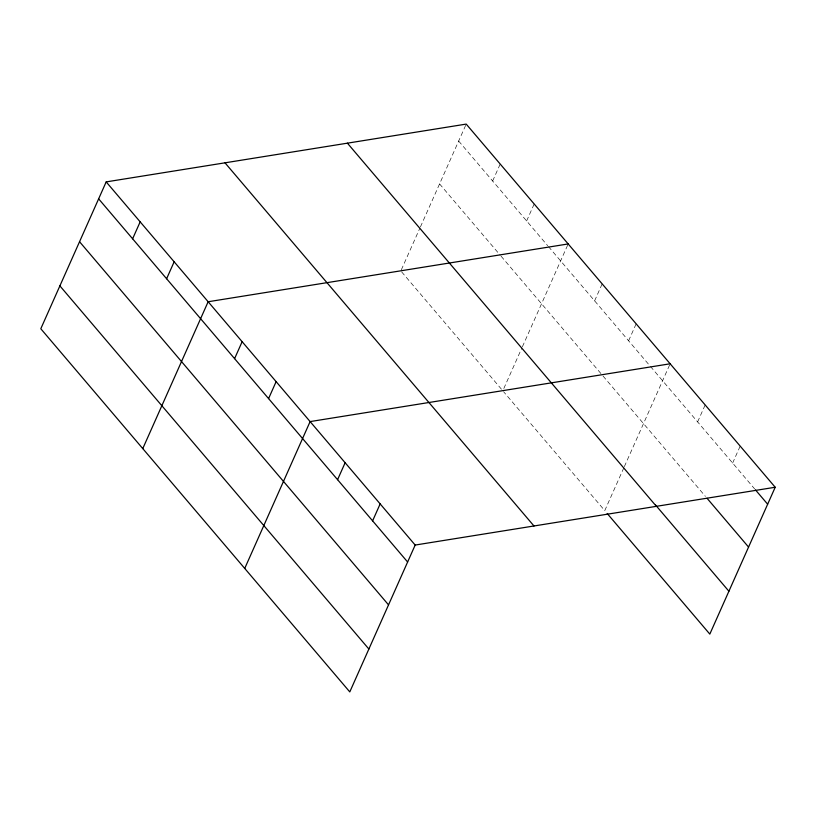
<?xml version="1.0" encoding="UTF-8"?>
<svg xmlns="http://www.w3.org/2000/svg" width="816" height="816" viewBox="0 0 816 816"><rect width="100%" height="100%" fill="white"/><g stroke="black" fill="none" stroke-linecap="round" stroke-linejoin="round"><path stroke-width="0.61" stroke-dasharray="4.08 3.06" d="M401.35 269.78L419.914 228.072M420.434 226.909L466.211 124.093M492.65 180.999L500.198 164.047M526.636 220.942L534.184 203.99M503.829 388.467L521.883 347.922M522.403 346.759L568.181 243.943M594.619 300.839L602.167 283.886M628.606 340.782L636.154 323.83M623.852 467.762L604.768 510.622L503.605 391.731M624.362 466.599L670.14 363.783M697.619 421.892L705.167 404.94M732.635 463.049L740.183 446.097M458.663 141.046L547.679 245.677M548.495 246.626L649.648 365.517M650.454 366.466L754.627 488.896M439.579 183.916L500.269 255.245M501.085 256.193L602.239 375.095M603.044 376.043L705.401 496.342M401.645 271.891L501.993 389.834"/><path stroke-width="1.22" d="M106.182 181.897L40.8 328.746L349.789 691.907L415.171 545.057L775.2 487.254L466.211 124.093L106.182 181.897L415.171 545.057M132.62 238.802L140.168 221.85M166.607 278.746L174.155 261.793M142.769 448.586L208.141 301.747L568.181 243.943M234.59 358.642L242.138 341.69M268.576 398.596L276.124 381.643M244.729 568.426L310.111 421.586L670.14 363.783M337.579 479.696L345.127 462.743M372.606 520.853L380.154 503.9M775.2 487.254L709.818 634.103L607.206 513.499M755.432 489.855L767.652 504.206M707.033 498.26L748.568 547.077M655.615 505.094L728.902 591.233M347.402 143.167L656.39 506.328M224.992 162.823L533.98 525.983M98.634 198.849L407.623 562.01M79.55 241.72L388.538 604.88M59.884 285.875L368.873 649.036"/></g></svg>
